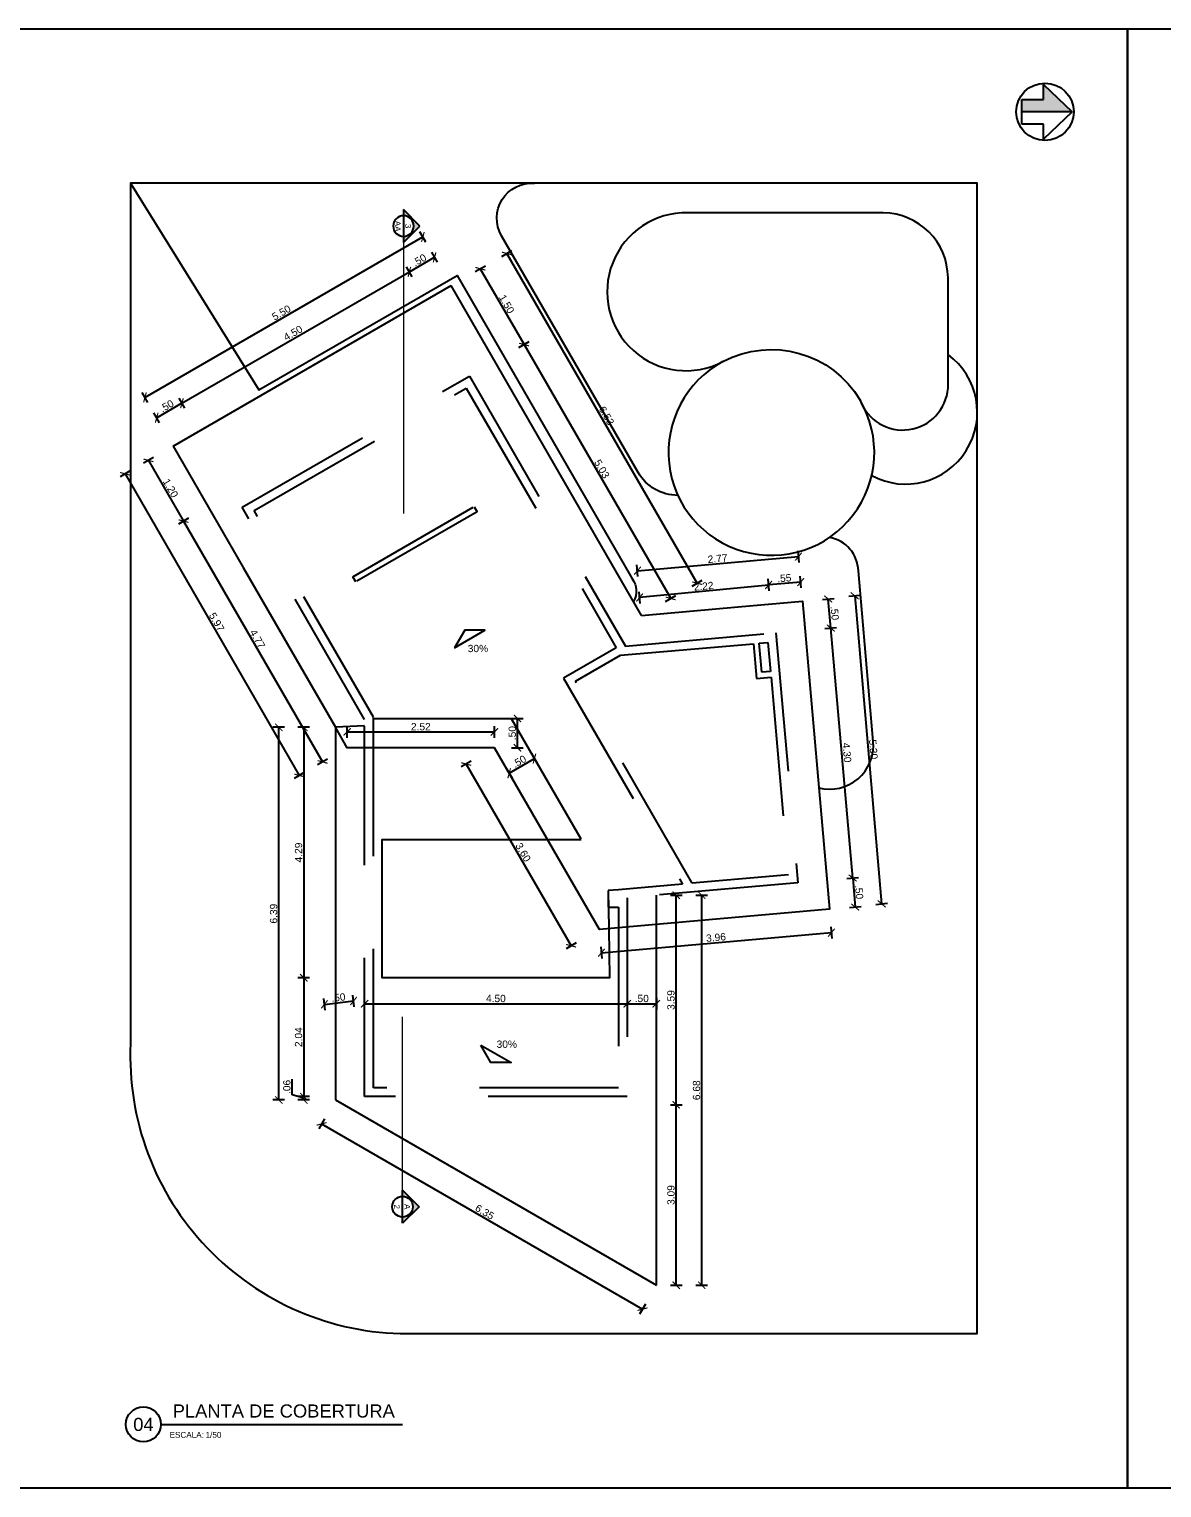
# Model space of a CAD drawing. Header units: metres. Extents: x 97 to 197, y 104 to 205.
# Drawn here: x 157.83 to 177.24, y 105.46 to 130.46 of the extents above; entities that cross this region are included whole.
import ezdxf
from ezdxf.enums import TextEntityAlignment as Align

# ---------------------------------------------------------------- set-up
doc = ezdxf.new("R2010")
doc.units = ezdxf.units.M
for name, pattern in [('CENTER', [50.8, 31.75, -6.35, 6.35, -6.35]), ('DASHDOT', [1, 0.5, -0.25, 0, -0.25]), ('HIDDEN', [0.375, 0.25, -0.125]), ('Projeção', [3.96875, 2.38125, -1.5875])]:
    doc.linetypes.add(name, pattern=pattern)
doc.layers.get('0').update_dxf_attribs({"plot": 0})
for name, color, linetype in [('14-ANOTAÇÃO', 7, 'Continuous'), ('15-COTAS', 14, 'Continuous'), ('2-ALV_VISTA', 3, 'Continuous'), ('5-PISO', 1, 'Continuous'), ('7-PISO_INF', 253, 'Continuous'), ('9-PROJ_INF', 8, 'Projeção'), ('SIMB_02', 2, 'Continuous'), ('SIMB_TXT', 1, 'Continuous'), ('TEXT', 1, 'Continuous')]:
    doc.layers.add(name, color=color, linetype=linetype)
for name, color, linetype, lineweight in [('CORTE', 2, 'CENTER', 9), ('LINHA DE CORTE', 2, 'DASHDOT', 25), ('SIMBOLO CORTE', 2, 'Continuous', 25)]:
    doc.layers.add(name, color=color, linetype=linetype, lineweight=lineweight)
doc.styles.add('Arial', font='arial.ttf', dxfattribs={"height": 125})
doc.styles.add('GRAF', font='GRAF.SHX')
doc.styles.add('SIMB', font='arial.ttf')
doc.styles.get("Standard").update_dxf_attribs({"font": 'arial.ttf', "height": 2.5})
doc.dimstyles.new('COTA ANOTATIVA', dxfattribs={"dimtxt": 2.5, "dimasz": 2.5, "dimexe": 2, "dimexo": 1, "dimgap": 0.5, "dimtad": 1, "dimzin": 4, "dimdsep": 46, "dimtxsty": 'Standard', "dimblk": 'ARCHTICK', "dimcen": 1, "dimclrd": 256, "dimclre": 256, "dimclrt": 256, "dimazin": 0, "dimtfac": 1, "dimtofl": 0, "dimtmove": 1, "dimatfit": 3, "dimldrblk": 'DOT', "dimfxl": 2, "dimfxlon": 1, "dimtolj": 1, "dimtzin": 0, "dimarcsym": 0})

# ---------------------------------------------------------------- blocks, each defined once
blk = doc.blocks.new('SETA_NORTE')
h = blk.add_hatch(color=256)
h.dxf.hatch_style = 1
h.paths.add_polyline_path([(-4.22, -1.17), (-4.22, -8.67), (0, -8.67), (0, 8.67), (-9.37, -1.17)])
for p, q in [((-9.37, -1.17), (0, 8.67)), ((0, 8.67), (9.37, -1.17)), ((0, 8.67), (0, -8.67)), ((-4.22, -1.17), (-9.37, -1.17)), ((-4.22, -8.67), (-4.22, -1.17)), ((9.37, -1.17), (4.22, -1.17)), ((4.22, -1.17), (4.22, -8.67)), ((4.22, -8.67), (-4.22, -8.67))]:
    blk.add_line(p, q)
blk.add_circle((0, -0.7), 9.84)
blk = doc.blocks.new('NORTE')
at = {"layer": 'TEXT', "xscale": 0.09999999999999994, "yscale": 0.09999999999999994, "zscale": 0.09999999999999994}
blk.add_blockref('SETA_NORTE', (0, 0), dxfattribs=at)
blk = doc.blocks.new('_ArchTick')
at = {"color": 0, "linetype": 'ByBlock', "const_width": 0.15}
blk.add_lwpolyline([(-0.5, -0.5), (0.5, 0.5)], dxfattribs=at)
blk = doc.blocks.new('*D165')
at = {"layer": '15-COTAS', "lineweight": -2, "transparency": 16777216}
for p, q in [((159.812, 124.151), (164.575, 126.901)), ((164.625, 126.814), (164.525, 126.987)), ((159.862, 124.064), (159.762, 124.237))]:
    blk.add_line(p, q, dxfattribs=at)
at = {"layer": 'Defpoints', "color": 0, "transparency": 16777216}
for p in [(164.575, 126.901), (165.057, 126.066), (160.294, 123.316)]:
    blk.add_point(p, dxfattribs=at)
at = {"layer": '15-COTAS', "lineweight": -2, "transparency": 16777216, "xscale": 0.125, "yscale": 0.125, "zscale": 0.125}
for p, rotation in [((164.575, 126.901), 30.00000000000008), ((159.812, 124.151), 210.0000000000001)]:
    blk.add_blockref('_ArchTick', p, dxfattribs=dict(at, rotation=rotation))
at = {"layer": '15-COTAS', "transparency": 16777216, "insert": (162.149, 125.603), "char_height": 0.125, "attachment_point": 5, "rotation": 30}
blk.add_mtext('\\A1;5.50', dxfattribs=at)
blk = doc.blocks.new('_Dot')
at = {"color": 0, "linetype": 'ByBlock', "lineweight": -2}
blk.add_line((-0.5, 0), (-1, 0), dxfattribs=at)
at = {"color": 0, "linetype": 'ByBlock', "const_width": 0.5}
blk.add_lwpolyline([(-0.25, 0, 1), (0.25, 0, 1)], format="xyb", close=True, dxfattribs=at)
blk = doc.blocks.new('*D166')
at = {"layer": '15-COTAS', "lineweight": -2, "transparency": 16777216}
for p, q in [((160.446, 124.052), (164.343, 126.302)), ((164.393, 126.216), (164.293, 126.389)), ((160.496, 123.966), (160.396, 124.139))]:
    blk.add_line(p, q, dxfattribs=at)
at = {"layer": 'Defpoints', "color": 0, "transparency": 16777216}
for p in [(164.343, 126.302), (165.374, 124.517), (161.477, 122.267)]:
    blk.add_point(p, dxfattribs=at)
at = {"layer": '15-COTAS', "lineweight": -2, "transparency": 16777216, "xscale": 0.125, "yscale": 0.125, "zscale": 0.125}
for p, rotation in [((164.343, 126.302), 29.99999999999981), ((160.446, 124.052), 209.9999999999998)]:
    blk.add_blockref('_ArchTick', p, dxfattribs=dict(at, rotation=rotation))
at = {"layer": '15-COTAS', "transparency": 16777216, "insert": (162.35, 125.254), "char_height": 0.125, "attachment_point": 5, "rotation": 30}
blk.add_mtext('\\A1;4.50', dxfattribs=at)
blk = doc.blocks.new('*D167')
at = {"layer": '15-COTAS', "lineweight": -2, "transparency": 16777216}
for p, q in [((159.558, 122.891), (159.385, 122.791)), ((159.472, 122.841), (162.456, 117.672)), ((162.542, 117.722), (162.369, 117.622))]:
    blk.add_line(p, q, dxfattribs=at)
at = {"layer": 'Defpoints', "color": 0, "transparency": 16777216}
for p in [(160.294, 123.316), (163.278, 118.147), (162.456, 117.672)]:
    blk.add_point(p, dxfattribs=at)
at = {"layer": '15-COTAS', "lineweight": -2, "transparency": 16777216, "xscale": 0.125, "yscale": 0.125, "zscale": 0.125}
for p, rotation in [((159.472, 122.841), 120.0000000000002), ((162.456, 117.672), 300.0000000000002)]:
    blk.add_blockref('_ArchTick', p, dxfattribs=dict(at, rotation=rotation))
at = {"layer": '15-COTAS', "transparency": 16777216, "insert": (161.041, 120.301), "char_height": 0.125, "attachment_point": 5, "rotation": 300}
blk.add_mtext('\\A1;5.97', dxfattribs=at)
blk = doc.blocks.new('*D168')
at = {"layer": '15-COTAS', "lineweight": -2, "transparency": 16777216}
for p, q in [((159.959, 123.122), (159.786, 123.022)), ((159.872, 123.072), (160.473, 122.031)), ((160.56, 122.081), (160.387, 121.981))]:
    blk.add_line(p, q, dxfattribs=at)
at = {"layer": 'Defpoints', "color": 0, "transparency": 16777216}
for p in [(160.294, 123.316), (160.895, 122.275), (160.473, 122.031)]:
    blk.add_point(p, dxfattribs=at)
at = {"layer": '15-COTAS', "lineweight": -2, "transparency": 16777216, "xscale": 0.125, "yscale": 0.125, "zscale": 0.125}
for p, rotation in [((159.872, 123.072), 120.0000000000002), ((160.473, 122.031), 300.0000000000002)]:
    blk.add_blockref('_ArchTick', p, dxfattribs=dict(at, rotation=rotation))
at = {"layer": '15-COTAS', "transparency": 16777216, "insert": (160.25, 122.596), "char_height": 0.125, "attachment_point": 5, "rotation": 300}
blk.add_mtext('\\A1;1.20', dxfattribs=at)
blk = doc.blocks.new('*D169')
at = {"layer": '15-COTAS', "lineweight": -2, "transparency": 16777216}
for p, q in [((160.56, 122.081), (160.387, 121.981)), ((160.473, 122.031), (162.857, 117.903)), ((162.943, 117.953), (162.77, 117.853))]:
    blk.add_line(p, q, dxfattribs=at)
at = {"layer": 'Defpoints', "color": 0, "transparency": 16777216}
for p in [(160.895, 122.275), (163.278, 118.147), (162.857, 117.903)]:
    blk.add_point(p, dxfattribs=at)
at = {"layer": '15-COTAS', "lineweight": -2, "transparency": 16777216, "xscale": 0.125, "yscale": 0.125, "zscale": 0.125}
for p, rotation in [((160.473, 122.031), 119.9999999999986), ((162.857, 117.903), 299.9999999999986)]:
    blk.add_blockref('_ArchTick', p, dxfattribs=dict(at, rotation=rotation))
at = {"layer": '15-COTAS', "transparency": 16777216, "insert": (161.741, 120.011), "char_height": 0.125, "attachment_point": 5, "rotation": 300}
blk.add_mtext('\\A1;4.77', dxfattribs=at)
blk = doc.blocks.new('*D171')
at = {"layer": '15-COTAS', "lineweight": -2, "transparency": 16777216}
for p, q in [((164.343, 126.302), (164.776, 126.552)), ((164.826, 126.466), (164.726, 126.639)), ((164.393, 126.216), (164.293, 126.389))]:
    blk.add_line(p, q, dxfattribs=at)
at = {"layer": 'Defpoints', "color": 0, "transparency": 16777216}
for p in [(164.776, 126.552), (165.807, 124.767), (165.374, 124.517)]:
    blk.add_point(p, dxfattribs=at)
at = {"layer": '15-COTAS', "lineweight": -2, "transparency": 16777216, "xscale": 0.125, "yscale": 0.125, "zscale": 0.125}
for p, rotation in [((164.776, 126.552), 29.99999999999913), ((164.343, 126.302), 209.9999999999991)]:
    blk.add_blockref('_ArchTick', p, dxfattribs=dict(at, rotation=rotation))
at = {"layer": '15-COTAS', "transparency": 16777216, "insert": (164.515, 126.504), "char_height": 0.125, "attachment_point": 5, "rotation": 30}
blk.add_mtext('\\A1;.50', dxfattribs=at)
blk = doc.blocks.new('*D172')
at = {"layer": '15-COTAS', "lineweight": -2, "transparency": 16777216}
for p, q in [((165.472, 126.306), (165.646, 126.406)), ((165.559, 126.356), (166.309, 125.057)), ((166.222, 125.007), (166.396, 125.107))]:
    blk.add_line(p, q, dxfattribs=at)
at = {"layer": 'Defpoints', "color": 0, "transparency": 16777216}
for p in [(165.057, 126.066), (166.309, 125.057), (165.807, 124.767)]:
    blk.add_point(p, dxfattribs=at)
at = {"layer": '15-COTAS', "lineweight": -2, "transparency": 16777216, "xscale": 0.125, "yscale": 0.125, "zscale": 0.125}
for p, rotation in [((165.559, 126.356), 120.0000000000002), ((166.309, 125.057), 300.0000000000003)]:
    blk.add_blockref('_ArchTick', p, dxfattribs=dict(at, rotation=rotation))
at = {"layer": '15-COTAS', "transparency": 16777216, "insert": (166.011, 125.751), "char_height": 0.125, "attachment_point": 5, "rotation": 300}
blk.add_mtext('\\A1;1.50', dxfattribs=at)
blk = doc.blocks.new('*D173')
at = {"layer": '15-COTAS', "lineweight": -2, "transparency": 16777216}
for p, q in [((166.222, 125.007), (166.396, 125.107)), ((166.309, 125.057), (168.822, 120.705)), ((168.735, 120.655), (168.908, 120.755))]:
    blk.add_line(p, q, dxfattribs=at)
at = {"layer": 'Defpoints', "color": 0, "transparency": 16777216}
for p in [(165.807, 124.767), (168.822, 120.705), (168.32, 120.415)]:
    blk.add_point(p, dxfattribs=at)
at = {"layer": '15-COTAS', "lineweight": -2, "transparency": 16777216, "xscale": 0.125, "yscale": 0.125, "zscale": 0.125}
for p, rotation in [((166.309, 125.057), 120.0000000000003), ((168.822, 120.705), 300.0000000000003)]:
    blk.add_blockref('_ArchTick', p, dxfattribs=dict(at, rotation=rotation))
at = {"layer": '15-COTAS', "transparency": 16777216, "insert": (167.642, 122.925), "char_height": 0.125, "attachment_point": 5, "rotation": 300}
blk.add_mtext('\\A1;5.03', dxfattribs=at)
blk = doc.blocks.new('*D174')
at = {"layer": '15-COTAS', "lineweight": -2, "transparency": 16777216}
for p, q in [((165.927, 126.568), (166.1, 126.668)), ((169.276, 120.967), (166.014, 126.618)), ((169.19, 120.917), (169.363, 121.017))]:
    blk.add_line(p, q, dxfattribs=at)
at = {"layer": 'Defpoints', "color": 0, "transparency": 16777216}
for p in [(166.014, 126.618), (165.057, 126.066), (168.32, 120.415)]:
    blk.add_point(p, dxfattribs=at)
at = {"layer": '15-COTAS', "lineweight": -2, "transparency": 16777216, "xscale": 0.125, "yscale": 0.125, "zscale": 0.125}
for p, rotation in [((166.014, 126.618), 120.0000000000002), ((169.276, 120.967), 300.0000000000002)]:
    blk.add_blockref('_ArchTick', p, dxfattribs=dict(at, rotation=rotation))
at = {"layer": '15-COTAS', "transparency": 16777216, "insert": (167.722, 123.837), "char_height": 0.125, "attachment_point": 5, "rotation": 300}
blk.add_mtext('\\A1;6.53', dxfattribs=at)
blk = doc.blocks.new('*D175')
at = {"layer": '15-COTAS', "lineweight": -2, "transparency": 16777216}
for p, q in [((171.022, 121.323), (171.004, 121.522)), ((168.261, 121.081), (168.244, 121.281)), ((168.253, 121.181), (171.013, 121.423))]:
    blk.add_line(p, q, dxfattribs=at)
at = {"layer": 'Defpoints', "color": 0, "transparency": 16777216}
for p in [(171.013, 121.423), (171.08, 120.656), (168.32, 120.415)]:
    blk.add_point(p, dxfattribs=at)
at = {"layer": '15-COTAS', "lineweight": -2, "transparency": 16777216, "xscale": 0.125, "yscale": 0.125, "zscale": 0.125}
for p, rotation in [((168.253, 121.181), 184.9999999999998), ((171.013, 121.423), 4.999999999999803)]:
    blk.add_blockref('_ArchTick', p, dxfattribs=dict(at, rotation=rotation))
at = {"layer": '15-COTAS', "transparency": 16777216, "insert": (169.625, 121.389), "char_height": 0.125, "attachment_point": 5, "rotation": 5}
blk.add_mtext('\\A1;2.77', dxfattribs=at)
blk = doc.blocks.new('*D176')
at = {"layer": '15-COTAS', "lineweight": -2, "transparency": 16777216}
for p, q in [((170.51, 120.84), (170.493, 121.039)), ((171.06, 120.888), (171.042, 121.087)), ((171.051, 120.987), (170.502, 120.939))]:
    blk.add_line(p, q, dxfattribs=at)
at = {"layer": 'Defpoints', "color": 0, "transparency": 16777216}
for p in [(170.502, 120.939), (170.531, 120.608), (171.08, 120.656)]:
    blk.add_point(p, dxfattribs=at)
at = {"layer": '15-COTAS', "lineweight": -2, "transparency": 16777216, "xscale": 0.125, "yscale": 0.125, "zscale": 0.125}
for p, rotation in [((170.502, 120.939), 185.0000000000006), ((171.051, 120.987), 5.000000000000622)]:
    blk.add_blockref('_ArchTick', p, dxfattribs=dict(at, rotation=rotation))
at = {"layer": '15-COTAS', "transparency": 16777216, "insert": (170.769, 121.052), "char_height": 0.125, "attachment_point": 5, "rotation": 5}
blk.add_mtext('\\A1;.55', dxfattribs=at)
blk = doc.blocks.new('*D177')
at = {"layer": '15-COTAS', "lineweight": -2, "transparency": 16777216}
for p, q in [((170.509, 120.835), (170.49, 121.034)), ((168.3, 120.621), (168.281, 120.82)), ((170.499, 120.934), (168.29, 120.721))]:
    blk.add_line(p, q, dxfattribs=at)
at = {"layer": 'Defpoints', "color": 0, "transparency": 16777216}
for p in [(168.29, 120.721), (170.531, 120.608), (168.32, 120.415)]:
    blk.add_point(p, dxfattribs=at)
at = {"layer": '15-COTAS', "lineweight": -2, "transparency": 16777216, "xscale": 0.125, "yscale": 0.125, "zscale": 0.125}
for p, rotation in [((170.499, 120.934), 5.516488735508148), ((168.29, 120.721), 185.5164887355081)]:
    blk.add_blockref('_ArchTick', p, dxfattribs=dict(at, rotation=rotation))
at = {"layer": '15-COTAS', "transparency": 16777216, "insert": (169.386, 120.915), "char_height": 0.125, "attachment_point": 5, "rotation": 5.5165}
blk.add_mtext('\\A1;2.22', dxfattribs=at)
blk = doc.blocks.new('*D178')
at = {"layer": '15-COTAS', "lineweight": -2, "transparency": 16777216}
for p, q in [((171.876, 120.742), (172.075, 120.76)), ((171.975, 120.751), (172.437, 115.471)), ((172.338, 115.462), (172.537, 115.48))]:
    blk.add_line(p, q, dxfattribs=at)
at = {"layer": 'Defpoints', "color": 0, "transparency": 16777216}
for p in [(170.895, 120.656), (171.357, 115.377), (172.437, 115.471)]:
    blk.add_point(p, dxfattribs=at)
at = {"layer": '15-COTAS', "lineweight": -2, "transparency": 16777216, "xscale": 0.125, "yscale": 0.125, "zscale": 0.125}
for p, rotation in [((171.975, 120.751), 94.99999999999991), ((172.437, 115.471), 274.9999999999999)]:
    blk.add_blockref('_ArchTick', p, dxfattribs=dict(at, rotation=rotation))
at = {"layer": '15-COTAS', "transparency": 16777216, "insert": (172.295, 118.119), "char_height": 0.125, "attachment_point": 5, "rotation": 275}
blk.add_mtext('\\A1;5.30', dxfattribs=at)
blk = doc.blocks.new('*D181')
at = {"layer": '15-COTAS', "lineweight": -2, "transparency": 16777216}
for p, q in [((171.841, 115.905), (172.04, 115.922)), ((171.941, 115.913), (171.984, 115.415)), ((171.885, 115.406), (172.084, 115.424))]:
    blk.add_line(p, q, dxfattribs=at)
at = {"layer": 'Defpoints', "color": 0, "transparency": 16777216}
for p in [(171, 115.831), (171, 115.329), (171.984, 115.415)]:
    blk.add_point(p, dxfattribs=at)
at = {"layer": '15-COTAS', "lineweight": -2, "transparency": 16777216, "xscale": 0.125, "yscale": 0.125, "zscale": 0.125}
for p, rotation in [((171.941, 115.913), 95), ((171.984, 115.415), 275)]:
    blk.add_blockref('_ArchTick', p, dxfattribs=dict(at, rotation=rotation))
at = {"layer": '15-COTAS', "transparency": 16777216, "insert": (172.051, 115.672), "char_height": 0.125, "attachment_point": 5, "rotation": 275}
blk.add_mtext('\\A1;.50', dxfattribs=at)
blk = doc.blocks.new('*D182')
at = {"layer": '15-COTAS', "lineweight": -2, "transparency": 16777216}
for p, q in [((171.568, 115.078), (171.586, 114.878)), ((167.635, 114.633), (171.577, 114.978)), ((167.626, 114.733), (167.643, 114.534))]:
    blk.add_line(p, q, dxfattribs=at)
at = {"layer": 'Defpoints', "color": 0, "transparency": 16777216}
for p in [(171.498, 115.879), (167.556, 115.535), (171.577, 114.978)]:
    blk.add_point(p, dxfattribs=at)
at = {"layer": '15-COTAS', "lineweight": -2, "transparency": 16777216, "xscale": 0.125, "yscale": 0.125, "zscale": 0.125}
for p, rotation in [((171.577, 114.978), 4.999999999999842), ((167.635, 114.633), 184.9999999999998)]:
    blk.add_blockref('_ArchTick', p, dxfattribs=dict(at, rotation=rotation))
at = {"layer": '15-COTAS', "transparency": 16777216, "insert": (169.598, 114.894), "char_height": 0.125, "attachment_point": 5, "rotation": 5}
blk.add_mtext('\\A1;3.96', dxfattribs=at)
blk = doc.blocks.new('*D183')
at = {"layer": '15-COTAS', "lineweight": -2, "transparency": 16777216}
for p, q in [((169.254, 115.619), (169.454, 115.619)), ((169.354, 108.934), (169.354, 115.619)), ((169.254, 108.934), (169.454, 108.934))]:
    blk.add_line(p, q, dxfattribs=at)
at = {"layer": 'Defpoints', "color": 0, "transparency": 16777216}
for p in [(168.576, 115.619), (169.354, 115.619), (168.576, 108.934)]:
    blk.add_point(p, dxfattribs=at)
at = {"layer": '15-COTAS', "lineweight": -2, "transparency": 16777216, "xscale": 0.125, "yscale": 0.125, "zscale": 0.125}
for p, rotation in [((169.354, 115.619), 90), ((169.354, 108.934), 270)]:
    blk.add_blockref('_ArchTick', p, dxfattribs=dict(at, rotation=rotation))
at = {"layer": '15-COTAS', "transparency": 16777216, "insert": (169.265, 112.276), "char_height": 0.125, "attachment_point": 5, "rotation": 90}
blk.add_mtext('\\A1;6.68', dxfattribs=at)
blk = doc.blocks.new('*D184')
at = {"layer": '15-COTAS', "lineweight": -2, "transparency": 16777216}
for p, q in [((168.816, 112.026), (169.016, 112.026)), ((168.916, 108.934), (168.916, 112.026)), ((168.816, 108.934), (169.016, 108.934))]:
    blk.add_line(p, q, dxfattribs=at)
at = {"layer": 'Defpoints', "color": 0, "transparency": 16777216}
for p in [(168.576, 112.026), (168.916, 112.026), (168.576, 108.934)]:
    blk.add_point(p, dxfattribs=at)
at = {"layer": '15-COTAS', "lineweight": -2, "transparency": 16777216, "xscale": 0.125, "yscale": 0.125, "zscale": 0.125}
for p, rotation in [((168.916, 112.026), 90), ((168.916, 108.934), 270)]:
    blk.add_blockref('_ArchTick', p, dxfattribs=dict(at, rotation=rotation))
at = {"layer": '15-COTAS', "transparency": 16777216, "insert": (168.827, 110.48), "char_height": 0.125, "attachment_point": 5, "rotation": 90}
blk.add_mtext('\\A1;3.09', dxfattribs=at)
blk = doc.blocks.new('*D185')
at = {"layer": '15-COTAS', "lineweight": -2, "transparency": 16777216}
for p, q in [((168.816, 115.619), (169.016, 115.619)), ((168.916, 112.026), (168.916, 115.619)), ((168.816, 112.026), (169.016, 112.026))]:
    blk.add_line(p, q, dxfattribs=at)
at = {"layer": 'Defpoints', "color": 0, "transparency": 16777216}
for p in [(168.576, 115.619), (168.916, 115.619), (168.576, 112.026)]:
    blk.add_point(p, dxfattribs=at)
at = {"layer": '15-COTAS', "lineweight": -2, "transparency": 16777216, "xscale": 0.125, "yscale": 0.125, "zscale": 0.125}
for p, rotation in [((168.916, 115.619), 90), ((168.916, 112.026), 270)]:
    blk.add_blockref('_ArchTick', p, dxfattribs=dict(at, rotation=rotation))
at = {"layer": '15-COTAS', "transparency": 16777216, "insert": (168.827, 113.822), "char_height": 0.125, "attachment_point": 5, "rotation": 90}
blk.add_mtext('\\A1;3.59', dxfattribs=at)
blk = doc.blocks.new('*D186')
at = {"layer": '15-COTAS', "lineweight": -2, "transparency": 16777216}
for p, q in [((162.889, 111.786), (162.789, 111.613)), ((162.839, 111.699), (168.339, 108.524)), ((168.389, 108.61), (168.289, 108.437))]:
    blk.add_line(p, q, dxfattribs=at)
at = {"layer": 'Defpoints', "color": 0, "transparency": 16777216}
for p in [(163.076, 112.109), (168.576, 108.934), (168.339, 108.524)]:
    blk.add_point(p, dxfattribs=at)
at = {"layer": '15-COTAS', "lineweight": -2, "transparency": 16777216, "xscale": 0.125, "yscale": 0.125, "zscale": 0.125}
for p, rotation in [((162.839, 111.699), 149.9999999999998), ((168.339, 108.524), 329.9999999999998)]:
    blk.add_blockref('_ArchTick', p, dxfattribs=dict(at, rotation=rotation))
at = {"layer": '15-COTAS', "transparency": 16777216, "insert": (165.634, 110.189), "char_height": 0.125, "attachment_point": 5, "rotation": 330}
blk.add_mtext('\\A1;6.35', dxfattribs=at)
blk = doc.blocks.new('*D187')
at = {"layer": '15-COTAS', "lineweight": -2, "transparency": 16777216}
for p, q in [((162.206, 118.497), (162.006, 118.497)), ((162.106, 112.109), (162.106, 118.497)), ((162.206, 112.109), (162.006, 112.109))]:
    blk.add_line(p, q, dxfattribs=at)
at = {"layer": 'Defpoints', "color": 0, "transparency": 16777216}
for p in [(162.106, 118.497), (163.076, 118.497), (163.076, 112.109)]:
    blk.add_point(p, dxfattribs=at)
at = {"layer": '15-COTAS', "lineweight": -2, "transparency": 16777216, "xscale": 0.125, "yscale": 0.125, "zscale": 0.125}
for p, rotation in [((162.106, 118.497), 90), ((162.106, 112.109), 270)]:
    blk.add_blockref('_ArchTick', p, dxfattribs=dict(at, rotation=rotation))
at = {"layer": '15-COTAS', "transparency": 16777216, "insert": (162.017, 115.303), "char_height": 0.125, "attachment_point": 5, "rotation": 90}
blk.add_mtext('\\A1;6.39', dxfattribs=at)
blk = doc.blocks.new('*D188')
at = {"layer": '15-COTAS', "lineweight": -2, "transparency": 16777216}
for p, q in [((162.634, 118.497), (162.434, 118.497)), ((162.534, 118.497), (162.534, 114.205)), ((162.634, 114.205), (162.434, 114.205))]:
    blk.add_line(p, q, dxfattribs=at)
at = {"layer": 'Defpoints', "color": 0, "transparency": 16777216}
for p in [(163.076, 118.497), (162.534, 114.205), (163.076, 114.205)]:
    blk.add_point(p, dxfattribs=at)
at = {"layer": '15-COTAS', "lineweight": -2, "transparency": 16777216, "xscale": 0.125, "yscale": 0.125, "zscale": 0.125}
for p, rotation in [((162.534, 118.497), 90), ((162.534, 114.205), 270)]:
    blk.add_blockref('_ArchTick', p, dxfattribs=dict(at, rotation=rotation))
at = {"layer": '15-COTAS', "transparency": 16777216, "insert": (162.445, 116.351), "char_height": 0.125, "attachment_point": 5, "rotation": 90}
blk.add_mtext('\\A1;4.29', dxfattribs=at)
blk = doc.blocks.new('*D190')
at = {"layer": '15-COTAS', "lineweight": -2, "transparency": 16777216}
for p, q in [((162.634, 114.205), (162.434, 114.205)), ((162.534, 114.205), (162.534, 112.167)), ((162.634, 112.167), (162.434, 112.167))]:
    blk.add_line(p, q, dxfattribs=at)
at = {"layer": 'Defpoints', "color": 0, "transparency": 16777216}
for p in [(163.876, 114.205), (162.534, 112.167), (163.076, 112.167)]:
    blk.add_point(p, dxfattribs=at)
at = {"layer": '15-COTAS', "lineweight": -2, "transparency": 16777216, "xscale": 0.125, "yscale": 0.125, "zscale": 0.125}
for p, rotation in [((162.534, 114.205), 90), ((162.534, 112.167), 270)]:
    blk.add_blockref('_ArchTick', p, dxfattribs=dict(at, rotation=rotation))
at = {"layer": '15-COTAS', "transparency": 16777216, "insert": (162.445, 113.186), "char_height": 0.125, "attachment_point": 5, "rotation": 90}
blk.add_mtext('\\A1;2.04', dxfattribs=at)
blk = doc.blocks.new('*D191')
at = {"layer": '15-COTAS', "lineweight": -2, "transparency": 16777216}
for p, q in [((162.333, 112.199), (162.333, 112.468)), ((162.534, 112.138), (162.333, 112.199)), ((162.634, 112.167), (162.434, 112.167)), ((162.634, 112.109), (162.434, 112.109)), ((162.534, 112.109), (162.534, 112.167))]:
    blk.add_line(p, q, dxfattribs=at)
at = {"layer": 'Defpoints', "color": 0, "transparency": 16777216}
for p in [(162.534, 112.167), (163.076, 112.109), (163.576, 112.167)]:
    blk.add_point(p, dxfattribs=at)
at = {"layer": '15-COTAS', "lineweight": -2, "transparency": 16777216, "xscale": 0.125, "yscale": 0.125, "zscale": 0.125}
for p, rotation in [((162.534, 112.167), 90), ((162.534, 112.109), 270)]:
    blk.add_blockref('_ArchTick', p, dxfattribs=dict(at, rotation=rotation))
at = {"layer": '15-COTAS', "transparency": 16777216, "insert": (162.244, 112.333), "char_height": 0.125, "attachment_point": 5, "rotation": 90}
blk.add_mtext('\\A1;.06', dxfattribs=at)
blk = doc.blocks.new('*D192')
at = {"layer": '15-COTAS', "lineweight": -2, "transparency": 16777216}
for p, q in [((163.278, 118.318), (163.278, 118.518)), ((165.801, 118.318), (165.801, 118.518)), ((163.278, 118.418), (165.801, 118.418))]:
    blk.add_line(p, q, dxfattribs=at)
at = {"layer": 'Defpoints', "color": 0, "transparency": 16777216}
for p in [(165.801, 118.418), (163.278, 118.147), (165.801, 118.147)]:
    blk.add_point(p, dxfattribs=at)
at = {"layer": '15-COTAS', "lineweight": -2, "transparency": 16777216, "xscale": 0.125, "yscale": 0.125, "zscale": 0.125, "rotation": 180}
blk.add_blockref('_ArchTick', (163.278, 118.418), dxfattribs=at)
at = {"layer": '15-COTAS', "lineweight": -2, "transparency": 16777216, "xscale": 0.125, "yscale": 0.125, "zscale": 0.125}
blk.add_blockref('_ArchTick', (165.801, 118.418), dxfattribs=at)
at = {"layer": '15-COTAS', "transparency": 16777216, "insert": (164.54, 118.507), "char_height": 0.125, "attachment_point": 5}
blk.add_mtext('\\A1;2.52', dxfattribs=at)
blk = doc.blocks.new('*D193')
at = {"layer": '15-COTAS', "lineweight": -2, "transparency": 16777216}
for p, q in [((165.404, 117.917), (165.231, 117.817)), ((165.317, 117.867), (167.116, 114.752)), ((167.202, 114.802), (167.029, 114.702))]:
    blk.add_line(p, q, dxfattribs=at)
at = {"layer": 'Defpoints', "color": 0, "transparency": 16777216}
for p in [(165.801, 118.147), (167.6, 115.032), (167.116, 114.752)]:
    blk.add_point(p, dxfattribs=at)
at = {"layer": '15-COTAS', "lineweight": -2, "transparency": 16777216, "xscale": 0.125, "yscale": 0.125, "zscale": 0.125}
for p, rotation in [((165.317, 117.867), 120.0000000000008), ((167.116, 114.752), 300.0000000000008)]:
    blk.add_blockref('_ArchTick', p, dxfattribs=dict(at, rotation=rotation))
at = {"layer": '15-COTAS', "transparency": 16777216, "insert": (166.293, 116.354), "char_height": 0.125, "attachment_point": 5, "rotation": 300}
blk.add_mtext('\\A1;3.60', dxfattribs=at)
blk = doc.blocks.new('*D194')
at = {"layer": '15-COTAS', "lineweight": -2, "transparency": 16777216}
for p, q in [((166.437, 118.046), (166.537, 117.873)), ((166.004, 117.796), (166.104, 117.623)), ((166.054, 117.71), (166.487, 117.96))]:
    blk.add_line(p, q, dxfattribs=at)
at = {"layer": 'Defpoints', "color": 0, "transparency": 16777216}
for p in [(166.234, 118.397), (165.801, 118.147), (166.487, 117.96)]:
    blk.add_point(p, dxfattribs=at)
at = {"layer": '15-COTAS', "lineweight": -2, "transparency": 16777216, "xscale": 0.125, "yscale": 0.125, "zscale": 0.125}
for p, rotation in [((166.487, 117.96), 29.99999999999979), ((166.054, 117.71), 209.9999999999997)]:
    blk.add_blockref('_ArchTick', p, dxfattribs=dict(at, rotation=rotation))
at = {"layer": '15-COTAS', "transparency": 16777216, "insert": (166.226, 117.912), "char_height": 0.125, "attachment_point": 5, "rotation": 30}
blk.add_mtext('\\A1;.50', dxfattribs=at)
blk = doc.blocks.new('*D195')
at = {"layer": '15-COTAS', "lineweight": -2, "transparency": 16777216}
for p, q in [((166.096, 118.647), (166.296, 118.647)), ((166.196, 118.147), (166.196, 118.647)), ((166.096, 118.147), (166.296, 118.147))]:
    blk.add_line(p, q, dxfattribs=at)
at = {"layer": 'Defpoints', "color": 0, "transparency": 16777216}
for p in [(165.801, 118.647), (166.196, 118.647), (165.801, 118.147)]:
    blk.add_point(p, dxfattribs=at)
at = {"layer": '15-COTAS', "lineweight": -2, "transparency": 16777216, "xscale": 0.125, "yscale": 0.125, "zscale": 0.125}
for p, rotation in [((166.196, 118.647), 90), ((166.196, 118.147), 270)]:
    blk.add_blockref('_ArchTick', p, dxfattribs=dict(at, rotation=rotation))
at = {"layer": '15-COTAS', "transparency": 16777216, "insert": (166.107, 118.397), "char_height": 0.125, "attachment_point": 5, "rotation": 90}
blk.add_mtext('\\A1;.50', dxfattribs=at)
blk = doc.blocks.new('*U249')
at = {"layer": 'SIMB_02'}
blk.add_line((6, 0), (88.74, 0), dxfattribs=at)
blk.add_circle((0, 0), 6, dxfattribs=at)
at = {"layer": 'SIMB_TXT', "style": 'SIMB'}
blk.add_text('ESCALA:', height=2, dxfattribs=at).set_placement((8.94, -4.58))
blk.add_attdef('TITULO_DO_DESENHO', text='', height=4.5, dxfattribs=at).set_placement((10.02, 1), align=Align.BOTTOM_LEFT)
blk.add_attdef('NUM', text='', height=4.5, dxfattribs=at).set_placement((0, 0), align=Align.MIDDLE_CENTER)
blk.add_attdef('ESCALA', (21.3, -4.58), '', height=2, dxfattribs=at)
blk = doc.blocks.new('NIVEL01')
at = {"layer": '15-COTAS', "true_color": 0x000000}
h = blk.add_hatch(color=18, dxfattribs=at)
h.dxf.hatch_style = 1
h.paths.add_polyline_path([(0, 0, 0.414214), (0, 0), (0, 0)])
h.paths.add_polyline_path([(0, 0), (0, 0), (0, 0, 0.414214)])
for q in [(0, 0), (1, 0)]:
    blk.add_line((0, 0), q)
blk.add_circle((0, 0), 0.15)
at = {"style": 'GRAF'}
blk.add_attdef('ELEV', (0, 0), '', height=0.126, dxfattribs=at)
blk = doc.blocks.new('*D253')
at = {"layer": '15-COTAS', "lineweight": -2, "transparency": 16777216}
for p, q in [((171.466, 120.188), (171.666, 120.206)), ((171.941, 115.913), (171.566, 120.197)), ((171.841, 115.905), (172.04, 115.922))]:
    blk.add_line(p, q, dxfattribs=at)
at = {"layer": 'Defpoints', "color": 0, "transparency": 16777216}
for p in [(170.563, 120.109), (171.566, 120.197), (170.938, 115.826)]:
    blk.add_point(p, dxfattribs=at)
at = {"layer": '15-COTAS', "lineweight": -2, "transparency": 16777216, "xscale": 0.125, "yscale": 0.125, "zscale": 0.125}
for p, rotation in [((171.566, 120.197), 95), ((171.941, 115.913), 275)]:
    blk.add_blockref('_ArchTick', p, dxfattribs=dict(at, rotation=rotation))
at = {"layer": '15-COTAS', "transparency": 16777216, "insert": (171.842, 118.063), "char_height": 0.125, "attachment_point": 5, "rotation": 275}
blk.add_mtext('\\A1;4.30', dxfattribs=at)
blk = doc.blocks.new('*D254')
at = {"layer": '15-COTAS', "lineweight": -2, "transparency": 16777216}
for p, q in [((171.423, 120.686), (171.622, 120.704)), ((171.566, 120.197), (171.522, 120.695)), ((171.466, 120.188), (171.666, 120.206))]:
    blk.add_line(p, q, dxfattribs=at)
at = {"layer": 'Defpoints', "color": 0, "transparency": 16777216}
for p in [(170.582, 120.613), (171.522, 120.695), (170.625, 120.115)]:
    blk.add_point(p, dxfattribs=at)
at = {"layer": '15-COTAS', "lineweight": -2, "transparency": 16777216, "xscale": 0.125, "yscale": 0.125, "zscale": 0.125}
for p, rotation in [((171.522, 120.695), 95.00000000000122), ((171.566, 120.197), 275.0000000000012)]:
    blk.add_blockref('_ArchTick', p, dxfattribs=dict(at, rotation=rotation))
at = {"layer": '15-COTAS', "transparency": 16777216, "insert": (171.633, 120.454), "char_height": 0.125, "attachment_point": 5, "rotation": 275}
blk.add_mtext('\\A1;.50', dxfattribs=at)
blk = doc.blocks.new('*D255')
at = {"layer": '15-COTAS', "lineweight": -2, "transparency": 16777216}
for p, q in [((162.898, 113.649), (162.875, 113.848)), ((162.887, 113.748), (163.387, 113.806)), ((163.398, 113.707), (163.375, 113.905))]:
    blk.add_line(p, q, dxfattribs=at)
at = {"layer": 'Defpoints', "color": 0, "transparency": 16777216}
for p in [(163.387, 113.806), (163.076, 112.109), (163.576, 112.167)]:
    blk.add_point(p, dxfattribs=at)
at = {"layer": '15-COTAS', "lineweight": -2, "transparency": 16777216, "xscale": 0.125, "yscale": 0.125, "zscale": 0.125}
for p, rotation in [((162.887, 113.748), 186.586775553625), ((163.387, 113.806), 6.586775553624987)]:
    blk.add_blockref('_ArchTick', p, dxfattribs=dict(at, rotation=rotation))
at = {"layer": '15-COTAS', "transparency": 16777216, "insert": (163.127, 113.866), "char_height": 0.125, "attachment_point": 5, "rotation": 6.5868}
blk.add_mtext('\\A1;.50', dxfattribs=at)
blk = doc.blocks.new('*D256')
at = {"layer": '15-COTAS', "lineweight": -2, "transparency": 16777216}
for p, q in [((163.576, 113.659), (163.576, 113.859)), ((163.576, 113.759), (168.076, 113.759)), ((168.076, 113.821), (168.076, 113.659))]:
    blk.add_line(p, q, dxfattribs=at)
at = {"layer": 'Defpoints', "color": 0, "transparency": 16777216}
for p in [(168.076, 113.871), (168.076, 113.759), (163.576, 112.167)]:
    blk.add_point(p, dxfattribs=at)
at = {"layer": '15-COTAS', "lineweight": -2, "transparency": 16777216, "xscale": 0.125, "yscale": 0.125, "zscale": 0.125}
for p, rotation in [((163.576, 113.759), 179.9999999999927), ((168.076, 113.759), 359.9999999999927)]:
    blk.add_blockref('_ArchTick', p, dxfattribs=dict(at, rotation=rotation))
at = {"layer": '15-COTAS', "transparency": 16777216, "insert": (165.826, 113.848), "char_height": 0.125, "attachment_point": 5}
blk.add_mtext('\\A1;4.50', dxfattribs=at)
blk = doc.blocks.new('*D257')
at = {"layer": '15-COTAS', "lineweight": -2, "transparency": 16777216}
for p, q in [((168.076, 113.821), (168.076, 113.659)), ((168.076, 113.759), (168.576, 113.759)), ((168.576, 113.859), (168.576, 113.659))]:
    blk.add_line(p, q, dxfattribs=at)
at = {"layer": 'Defpoints', "color": 0, "transparency": 16777216}
for p in [(168.576, 115.117), (168.076, 113.871), (168.576, 113.759)]:
    blk.add_point(p, dxfattribs=at)
at = {"layer": '15-COTAS', "lineweight": -2, "transparency": 16777216, "xscale": 0.125, "yscale": 0.125, "zscale": 0.125}
for p, rotation in [((168.076, 113.759), 179.9999999999927), ((168.576, 113.759), 359.9999999999927)]:
    blk.add_blockref('_ArchTick', p, dxfattribs=dict(at, rotation=rotation))
at = {"layer": '15-COTAS', "transparency": 16777216, "insert": (168.326, 113.848), "char_height": 0.125, "attachment_point": 5}
blk.add_mtext('\\A1;.50', dxfattribs=at)
blk = doc.blocks.new('*D258')
at = {"layer": '15-COTAS', "lineweight": -2, "transparency": 16777216}
for p, q in [((160.446, 124.052), (160.013, 123.802)), ((160.496, 123.966), (160.396, 124.139)), ((160.063, 123.716), (159.963, 123.889))]:
    blk.add_line(p, q, dxfattribs=at)
at = {"layer": 'Defpoints', "color": 0, "transparency": 16777216}
for p in [(160.013, 123.802), (161.477, 122.267), (161.044, 122.017)]:
    blk.add_point(p, dxfattribs=at)
at = {"layer": '15-COTAS', "lineweight": -2, "transparency": 16777216, "xscale": 0.125, "yscale": 0.125, "zscale": 0.125}
for p, rotation in [((160.446, 124.052), 29.99999999999741), ((160.013, 123.802), 209.9999999999974)]:
    blk.add_blockref('_ArchTick', p, dxfattribs=dict(at, rotation=rotation))
at = {"layer": '15-COTAS', "transparency": 16777216, "insert": (160.185, 124.004), "char_height": 0.125, "attachment_point": 5, "rotation": 30}
blk.add_mtext('\\A1;.50', dxfattribs=at)
blk = doc.blocks.new('SIMBOLO DE CORTE ARRUMADO')
at = {"layer": 'SIMBOLO CORTE'}
h = blk.add_hatch(color=256, dxfattribs=at)
h.dxf.hatch_style = 1
h.paths.add_polyline_path([(0.283, 0.283), (0, 0), (0.106, 0, -1), (0.46, 0), (0.566, 0)])
at = {"layer": 'LINHA DE CORTE'}
blk.add_line((0.283, 0.283), (0.283, 0.283), dxfattribs=at)
at = {"layer": 'SIMBOLO CORTE'}
for p, q in [((0, 0), (0.283, 0.283)), ((0.283, 0.283), (0.566, 0)), ((0.566, 0), (0, 0))]:
    blk.add_line(p, q, dxfattribs=at)
blk.add_circle((0.283, 0), 0.177, dxfattribs=at)
for p in [(0.283, 0), (0.283, -0.177)]:
    blk.add_attdef('PRANCHA', text='', height=0.1, dxfattribs=at).set_placement(p, align=Align.BOTTOM_CENTER)

msp = doc.modelspace()

# ---------------------------------------------------------------- linework, layer by layer
for points in [[(156.65, 105.462), (176.65, 105.462), (176.65, 130.462), (156.65, 130.462)], [(176.65, 105.462), (196.65, 105.462), (196.65, 130.462), (176.65, 130.462)]]:
    msp.add_lwpolyline(points, close=True)
at = {"layer": '2-ALV_VISTA', "ltscale": 0.02}
msp.add_lwpolyline([(169.981, 120.56), (171.08, 120.656), (171.542, 115.377), (167.6, 115.032), (165.801, 118.147)], dxfattribs=at)
at = {"layer": '5-PISO'}
for points in [[(168.32, 120.415), (165.057, 126.066)], [(160.294, 123.316), (161.496, 121.233)], [(161.496, 121.233), (163.076, 118.497), (163.076, 112.109)], [(167.761, 115.046), (167.776, 114.205), (163.876, 114.205), (163.876, 116.576), (166.708, 116.576)], [(168.576, 108.934), (168.576, 108.934), (168.576, 115.117)]]:
    msp.add_lwpolyline(points, dxfattribs=at)
at = {"layer": '5-PISO', "ltscale": 0.02}
for points in [[(168.32, 120.415), (168.32, 120.415), (169.981, 120.56)], [(165.801, 118.147), (163.278, 118.147), (163.076, 118.497)]]:
    msp.add_lwpolyline(points, dxfattribs=at)
at = {"layer": '7-PISO_INF', "ltscale": 0.02, "transparency": 33554559}
for points in [[(168.944, 122.472, -0.267949), (168.265, 122.864), (165.922, 126.922, -0.601836), (166.485, 127.82), (166.485, 127.82), (159.564, 127.82), (161.766, 124.279), (165.162, 126.239), (168.195, 120.984)], [(171.36, 117.461, 0.517638), (172.294, 118.253), (172.038, 121.177, 0.35724), (171.543, 121.751)], [(168.162, 121.042, -0.3131), (168.182, 120.654, -0.3131)]]:
    msp.add_lwpolyline(points, format="xyb", dxfattribs=at)
at = {"layer": '7-PISO_INF', "ltscale": 0.1, "transparency": 33554559}
msp.add_lwpolyline([(173.575, 124.309), (173.575, 126.202, 0.410251), (172.462, 127.315), (169.116, 127.315, 1.291815), (169.718, 124.764, -0.401824), (172.068, 124.103, 0.805741), (173.575, 124.309, -0.339056)], format="xyb", dxfattribs=at)
at = {"layer": '7-PISO_INF', "ltscale": 0.02}
msp.add_lwpolyline([(160.294, 123.316), (165.057, 126.066)], dxfattribs=at)
at = {"layer": '7-PISO_INF'}
msp.add_lwpolyline([(163.076, 112.109), (163.076, 112.109), (168.576, 108.934)], dxfattribs=at)
at = {"layer": '7-PISO_INF', "ltscale": 0.02, "transparency": 33554559}
for centre, radius, start, end in [((170.548, 123.208), 1.764, 118.0614, 30.4956), ((172.847, 123.894), 1.229, 241.8176, 53.6809)]:
    msp.add_arc(centre, radius, start, end, dxfattribs=at)
at = {"layer": '9-PROJ_INF'}
for points in [[(163.576, 118.631), (161.477, 122.267), (165.374, 124.517), (168.046, 119.889), (170.625, 120.115), (171, 115.831), (168.076, 115.575), (168.076, 112.167), (163.576, 112.167)], [(167.89, 119.859), (166.987, 119.338), (169.025, 115.809), (167.926, 115.713), (167.75, 115.697), (167.752, 115.413), (167.926, 115.413), (167.926, 112.317), (163.726, 112.317), (163.726, 118.671), (161.682, 122.212), (165.319, 124.312)], [(163.376, 121.077), (165.455, 122.277), (165.505, 122.191), (163.426, 120.991)], [(170.541, 119.354), (170.838, 115.967), (169.19, 115.823), (167.191, 119.285), (167.964, 119.731), (170.24, 119.93), (170.24, 119.93), (170.292, 119.333)], [(170.533, 119.454), (170.383, 119.441), (170.34, 119.939), (170.489, 119.952)]]:
    msp.add_lwpolyline(points, close=True, dxfattribs=at)
for points in [[(163.576, 118.523), (163.076, 118.497)], [(163.726, 118.647), (166.09, 118.647), (167.753, 115.766)], [(166.708, 116.576), (167.286, 116.576)], [(167.75, 115.7), (167.761, 115.046)], [(168.576, 115.117), (168.576, 115.619)]]:
    msp.add_lwpolyline(points, dxfattribs=at)
at = {"layer": 'CORTE', "transparency": 33554687}
for p, q in [((164.242, 126.911), (164.242, 122.159)), ((164.226, 110.457), (164.226, 113.533))]:
    msp.add_line(p, q, dxfattribs=at)
at = {"layer": 'TEXT'}
for points in [[(165.119, 119.859), (165.639, 120.159), (165.292, 120.159)], [(165.566, 113.051), (166.086, 112.751), (165.739, 112.751)]]:
    msp.add_lwpolyline(points, close=True, dxfattribs=at)

# ---------------------------------------------------------------- block references
at = {"layer": '14-ANOTAÇÃO', "xscale": 0.5, "yscale": 0.5, "zscale": 0.5, "rotation": 270}
msp.add_blockref('NORTE', (175.271, 129.046), dxfattribs=at)
at = {"layer": '14-ANOTAÇÃO', "xscale": 0.05, "yscale": 0.05, "zscale": 0.05}
msp.add_blockref('*U249', (159.786, 106.549), dxfattribs=at).add_auto_attribs({'TITULO_DO_DESENHO': 'PLANTA DE COBERTURA', 'NUM': '04', 'ESCALA': '1/50'})
at = {"layer": '15-COTAS', "xscale": 0.001, "yscale": 0.001, "zscale": 0.001}
msp.add_blockref('NIVEL01', (176.65, 130.462), dxfattribs=at).add_auto_attribs({'ELEV': '0.00'})
at = {"layer": 'CORTE', "transparency": 33554687}
ref = msp.add_blockref('SIMBOLO DE CORTE ARRUMADO', (164.242, 126.805), dxfattribs=dict(at, xscale=-1, rotation=270.0000000000013))
ref.add_attrib('PRANCHA', 'AA', dxfattribs={"layer": 'SIMBOLO CORTE', "linetype": 'HIDDEN', "height": 0.1, "rotation": 270}).set_placement((164.065, 127.085), align=Align.BOTTOM_CENTER)
ref.add_attrib('PRANCHA', '3', dxfattribs={"layer": 'SIMBOLO CORTE', "height": 0.1, "rotation": 270}).set_placement((164.242, 127.088), align=Align.BOTTOM_CENTER)
ref = msp.add_blockref('SIMBOLO DE CORTE ARRUMADO', (164.226, 110.563), dxfattribs=dict(at, rotation=269.9999999999987))
ref.add_attrib('PRANCHA', '2', dxfattribs={"layer": 'SIMBOLO CORTE', "linetype": 'HIDDEN', "height": 0.1, "rotation": 270}).set_placement((164.049, 110.28), align=Align.BOTTOM_CENTER)
ref.add_attrib('PRANCHA', 'A', dxfattribs={"layer": 'SIMBOLO CORTE', "height": 0.1, "rotation": 270}).set_placement((164.226, 110.28), align=Align.BOTTOM_CENTER)

# ---------------------------------------------------------------- dimensions: what is measured, and where the dimension line sits
at = {"layer": '15-COTAS'}
for p1, p2, distance, picture, middle in [((160.294, 123.316), (165.057, 126.066), 0.964, '*D165', (162.149, 125.603)), ((165.374, 124.517), (165.807, 124.767), 2.061, '*D171', (164.515, 126.504)), ((168.32, 120.415), (165.057, 126.066), -1.104, '*D174', (167.722, 123.837)), ((161.477, 122.267), (165.374, 124.517), 2.061, '*D166', (162.35, 125.254)), ((165.057, 126.066), (165.807, 124.767), 0.58, '*D172', (166.011, 125.751)), ((161.477, 122.267), (161.044, 122.017), -2.061, '*D258', (160.185, 124.004)), ((160.294, 123.316), (163.278, 118.147), -0.95, '*D167', (161.041, 120.301)), ((160.294, 123.316), (160.895, 122.275), -0.487, '*D168', (160.25, 122.596)), ((168.32, 120.415), (171.08, 120.656), 0.769, '*D175', (169.625, 121.389)), ((171.08, 120.656), (170.531, 120.608), -0.332, '*D176', (170.769, 121.052)), ((170.625, 120.115), (170.582, 120.613), -0.944, '*D254', (171.633, 120.454)), ((170.895, 120.656), (171.357, 115.377), 1.084, '*D178', (172.295, 118.119)), ((170.938, 115.826), (170.563, 120.109), -1.007, '*D253', (171.842, 118.063)), ((163.076, 112.109), (163.076, 118.497), 0.97, '*D187', (162.017, 115.303)), ((163.076, 118.497), (163.076, 114.205), -0.542, '*D188', (162.445, 116.351)), ((163.278, 118.147), (165.801, 118.147), 0.271, '*D192', (164.54, 118.507)), ((165.801, 118.147), (165.801, 118.647), -0.395, '*D195', (166.107, 118.397)), ((165.801, 118.147), (166.234, 118.397), -0.505, '*D194', (166.226, 117.912)), ((165.801, 118.147), (167.6, 115.032), -0.559, '*D193', (166.293, 116.354)), ((167.556, 115.535), (171.498, 115.879), -0.905, '*D182', (169.598, 114.894)), ((168.576, 108.934), (168.576, 115.6189), -0.7776, '*D183', (169.2648, 112.2765)), ((163.076, 112.109), (163.576, 112.167), 1.65, '*D255', (163.127, 113.866)), ((163.076, 112.109), (168.576, 108.934), -0.474, '*D186', (165.634, 110.189)), ((168.576, 108.934), (168.576, 112.026), -0.34, '*D184', (168.827, 110.48))]:
    dim = msp.add_aligned_dim(p1=p1, p2=p2, distance=distance, dimstyle='COTA ANOTATIVA', dxfattribs=at)
    dim.commit()
    dim.dimension.update_dxf_attribs({"geometry": picture, "text_midpoint": middle})
for base, p1, p2, angle, picture, middle in [((168.822, 120.705), (165.807, 124.767), (168.32, 120.415), 120, '*D173', (167.642, 122.925)), ((162.857, 117.903), (160.895, 122.275), (163.278, 118.147), 120, '*D169', (161.741, 120.011)), ((168.29, 120.721), (170.531, 120.608), (168.32, 120.415), 5.5165, '*D177', (169.386, 120.915)), ((171.984, 115.415), (171, 115.831), (171, 115.329), 95, '*D181', (172.051, 115.672)), ((168.916, 115.619), (168.576, 112.026), (168.576, 115.619), 270, '*D185', (168.827, 113.822)), ((168.576, 113.759), (168.076, 113.871), (168.576, 115.117), 180, '*D257', (168.326, 113.848)), ((162.534, 112.167), (163.876, 114.205), (163.076, 112.167), 90, '*D190', (162.445, 113.186)), ((162.534, 112.167), (163.076, 112.109), (163.576, 112.167), 90, '*D191', (162.244, 112.224))]:
    dim = msp.add_linear_dim(base=base, p1=p1, p2=p2, angle=angle, dimstyle='COTA ANOTATIVA', dxfattribs=at)
    dim.commit()
    dim.dimension.update_dxf_attribs({"geometry": picture, "text_midpoint": middle})

# ---------------------------------------------------------------- next in the draw order: texts
at = {"layer": 'TEXT', "char_height": 0.125, "attachment_point": 1, "line_spacing_factor": 0.941778, "style": 'Arial', "bg_fill": 3, "box_fill_scale": 1.25, "bg_fill_color": 256, "bg_fill_true_color": 13158600, "bg_fill_transparency": 0}
for insert in [(165.344, 119.91), (165.838, 113.128)]:
    msp.add_mtext('30%', dxfattribs=dict(at, insert=insert))

# ---------------------------------------------------------------- next in the draw order: linework, layer by layer
at = {"layer": '7-PISO_INF'}
msp.add_lwpolyline([(159.564, 127.82), (159.564, 123.007), (159.564, 113.075, 0.426655), (164.309, 108.104), (174.076, 108.104), (174.076, 127.82)], format="xyb", close=True, dxfattribs=at)

# ---------------------------------------------------------------- next in the draw order: dimensions: what is measured, and where the dimension line sits
at = {"layer": '15-COTAS'}
dim = msp.add_linear_dim(base=(168.076, 113.759), p1=(163.576, 112.167), p2=(168.076, 113.871), angle=180, dimstyle='COTA ANOTATIVA', dxfattribs=at)
dim.commit()
dim.dimension.update_dxf_attribs({"geometry": '*D256', "text_midpoint": (165.826, 113.848)})

doc.saveas('drawing.dxf')
